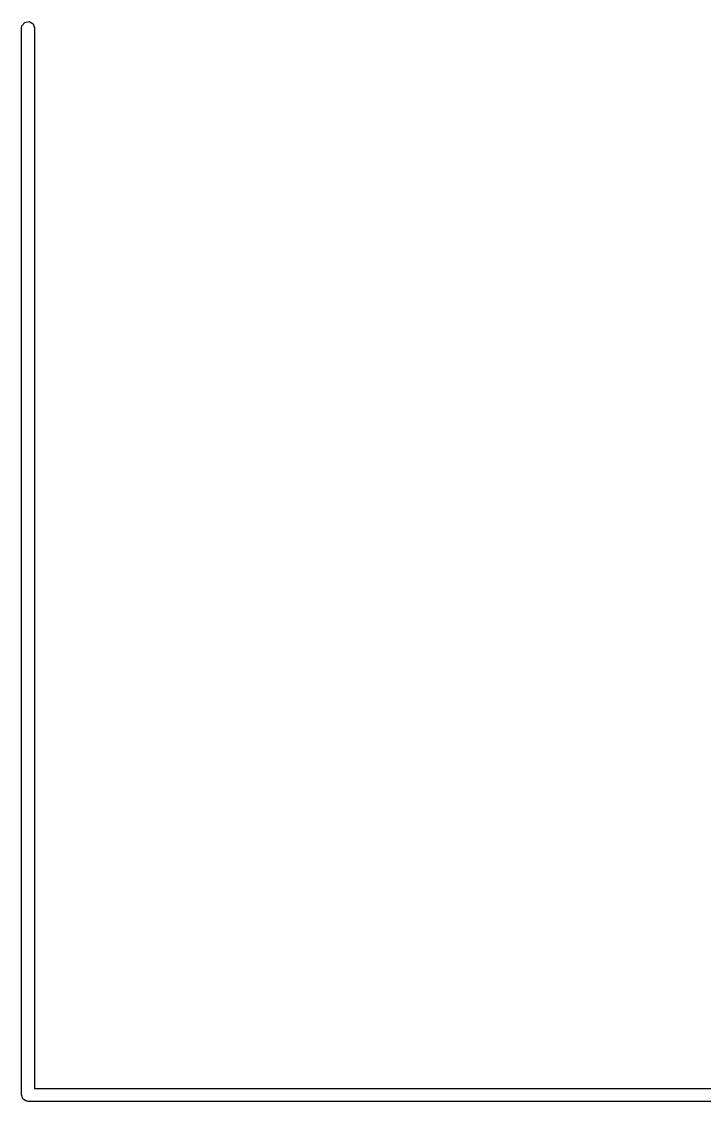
# Model space of a CAD drawing. Extents: x 83.3 to 116.7, y -117 to -83.4.
# Drawn here: x 91.95 to 100, y -117 to -104.26 of the extents above; entities that cross this region are included whole.
import ezdxf

# ---------------------------------------------------------------- set-up
doc = ezdxf.new("R2010")
doc.units = 0
doc.layers.add('BLACK', color=7, linetype='CONTINUOUS')

msp = doc.modelspace()

# ---------------------------------------------------------------- linework, layer by layer
at = {"layer": 'BLACK', "linetype": 'CONTINUOUS'}
for p, q in [((91.9482, -104.334), (91.9528, -104.308)), ((91.9482, -116.923), (91.9482, -104.334)), ((91.9528, -104.308), (91.9863, -104.268)), ((91.9863, -104.268), (92.0376, -104.259)), ((92.0376, -104.259), (92.0828, -104.285)), ((92.0828, -104.285), (92.1006, -104.334)), ((92.1006, -104.334), (92.1006, -116.847)), ((91.955, -116.941), (91.9482, -116.923)), ((91.9584, -116.961), (91.955, -116.941)), ((92.1006, -116.847), (107.899, -116.847)), ((91.9637, -116.965), (91.9584, -116.961)), ((91.966, -116.972), (91.9637, -116.965)), ((91.9832, -116.982), (91.966, -116.972)), ((91.9983, -116.994), (91.9832, -116.982)), ((92.0082, -116.996), (91.9983, -116.994)), ((92.0112, -116.998), (92.0082, -116.996)), ((92.0145, -116.997), (92.0112, -116.998)), ((92.0244, -116.999), (92.0145, -116.997)), ((107.976, -116.999), (92.0244, -116.999))]:
    msp.add_line(p, q, dxfattribs=at)

doc.saveas('drawing.dxf')
